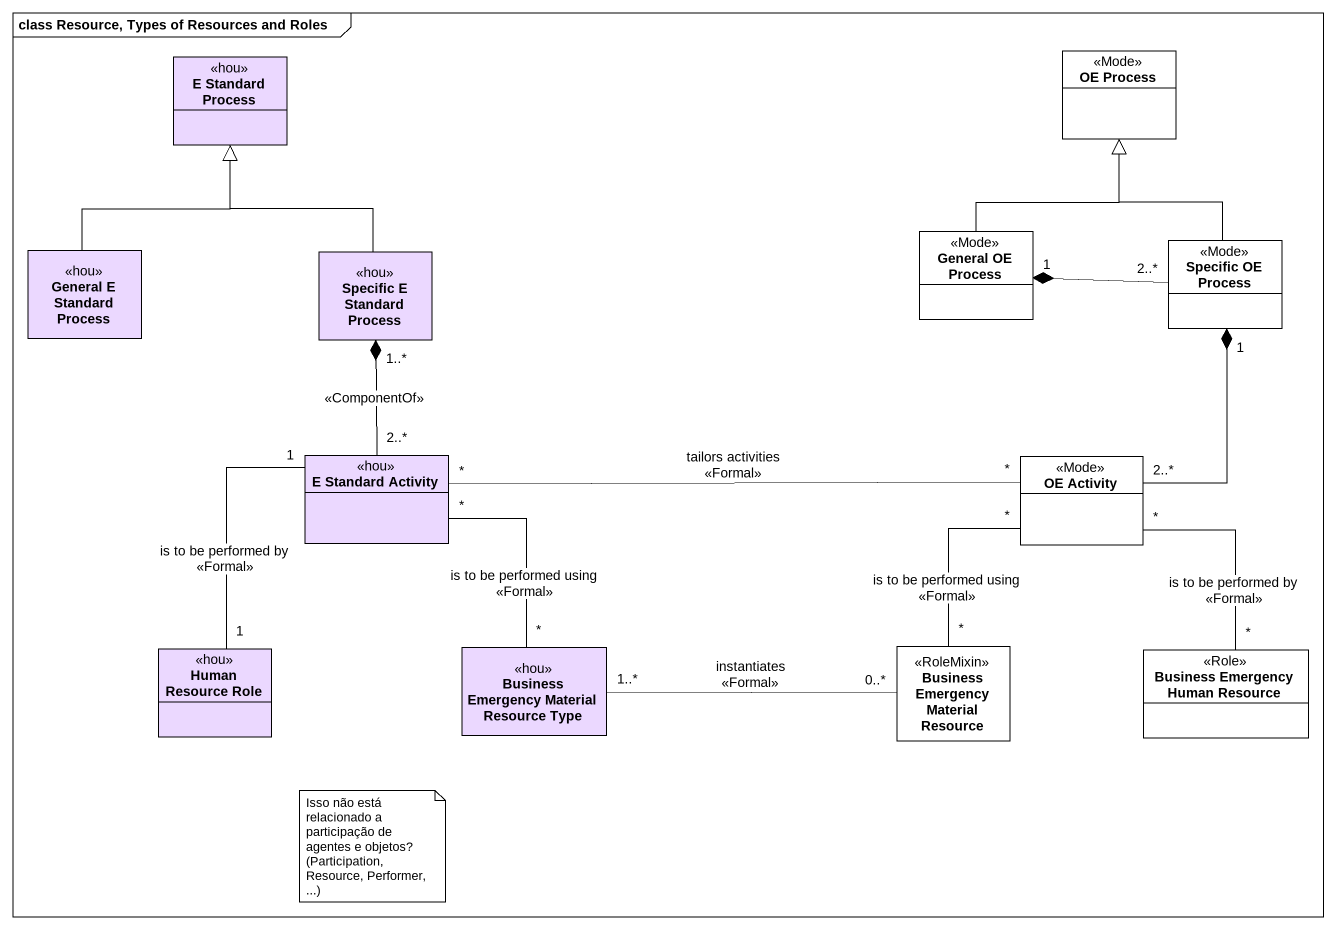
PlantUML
@startuml
mainframe class Resource, Types of Resources and Roles
hide circle
hide empty members
class "E Standard Process" as E_Standard_Process <<hou>> #EBD8FF
class "OE Process" as OE_Process <<Mode>>
class "General E Standard Process" as General_E_Standard_Process <<hou>> #EBD8FF
class "Specific E Standard Process" as Specific_E_Standard_Process <<hou>> #EBD8FF
class "General OE Process" as General_OE_Process <<Mode>>
class "Specific OE Process" as Specific_OE_Process <<Mode>>
class "E Standard Activity" as E_Standard_Activity <<hou>> #EBD8FF
class "OE Activity" as OE_Activity <<Mode>>
class "Human Resource Role" as Human_Resource_Role <<hou>> #EBD8FF
class "Business Emergency Material Resource Type" as Business_Emergency_Material <<hou>> #EBD8FF
class "Business Emergency Material Resource" as Business_Emergency_Material_2 <<RoleMixin>>
class "Business Emergency Human Resource" as Business_Emergency_Human <<Role>>
General_E_Standard_Process -up-|> E_Standard_Process
Specific_E_Standard_Process -up-|> E_Standard_Process
Specific_E_Standard_Process "1..*" *-- "2..*" E_Standard_Activity : <<ComponentOf>>
General_OE_Process -up-|> OE_Process
General_OE_Process "1" *-right- "2..*" Specific_OE_Process
Specific_OE_Process -up-|> OE_Process
Specific_OE_Process "1" *-- "2..*" OE_Activity
E_Standard_Activity "1" -- "1" Human_Resource_Role : is to be performed by\n<<Formal>>
E_Standard_Activity "*" -- "*" Business_Emergency_Material : is to be performed using\n<<Formal>>
OE_Activity "*" -left- "*" E_Standard_Activity : tailors activities\n<<Formal>>
OE_Activity "*" -- "*" Business_Emergency_Material_2 : is to be performed using\n<<Formal>>
OE_Activity "*" -- "*" Business_Emergency_Human : is to be performed by\n<<Formal>>
Business_Emergency_Material_2 "0..*" -left- "1..*" Business_Emergency_Material : instantiates\n<<Formal>>
note as N1
  Isso não está relacionado a participação de agentes e objetos? (Participation, Resource, Performer, ...)
end note
@enduml
